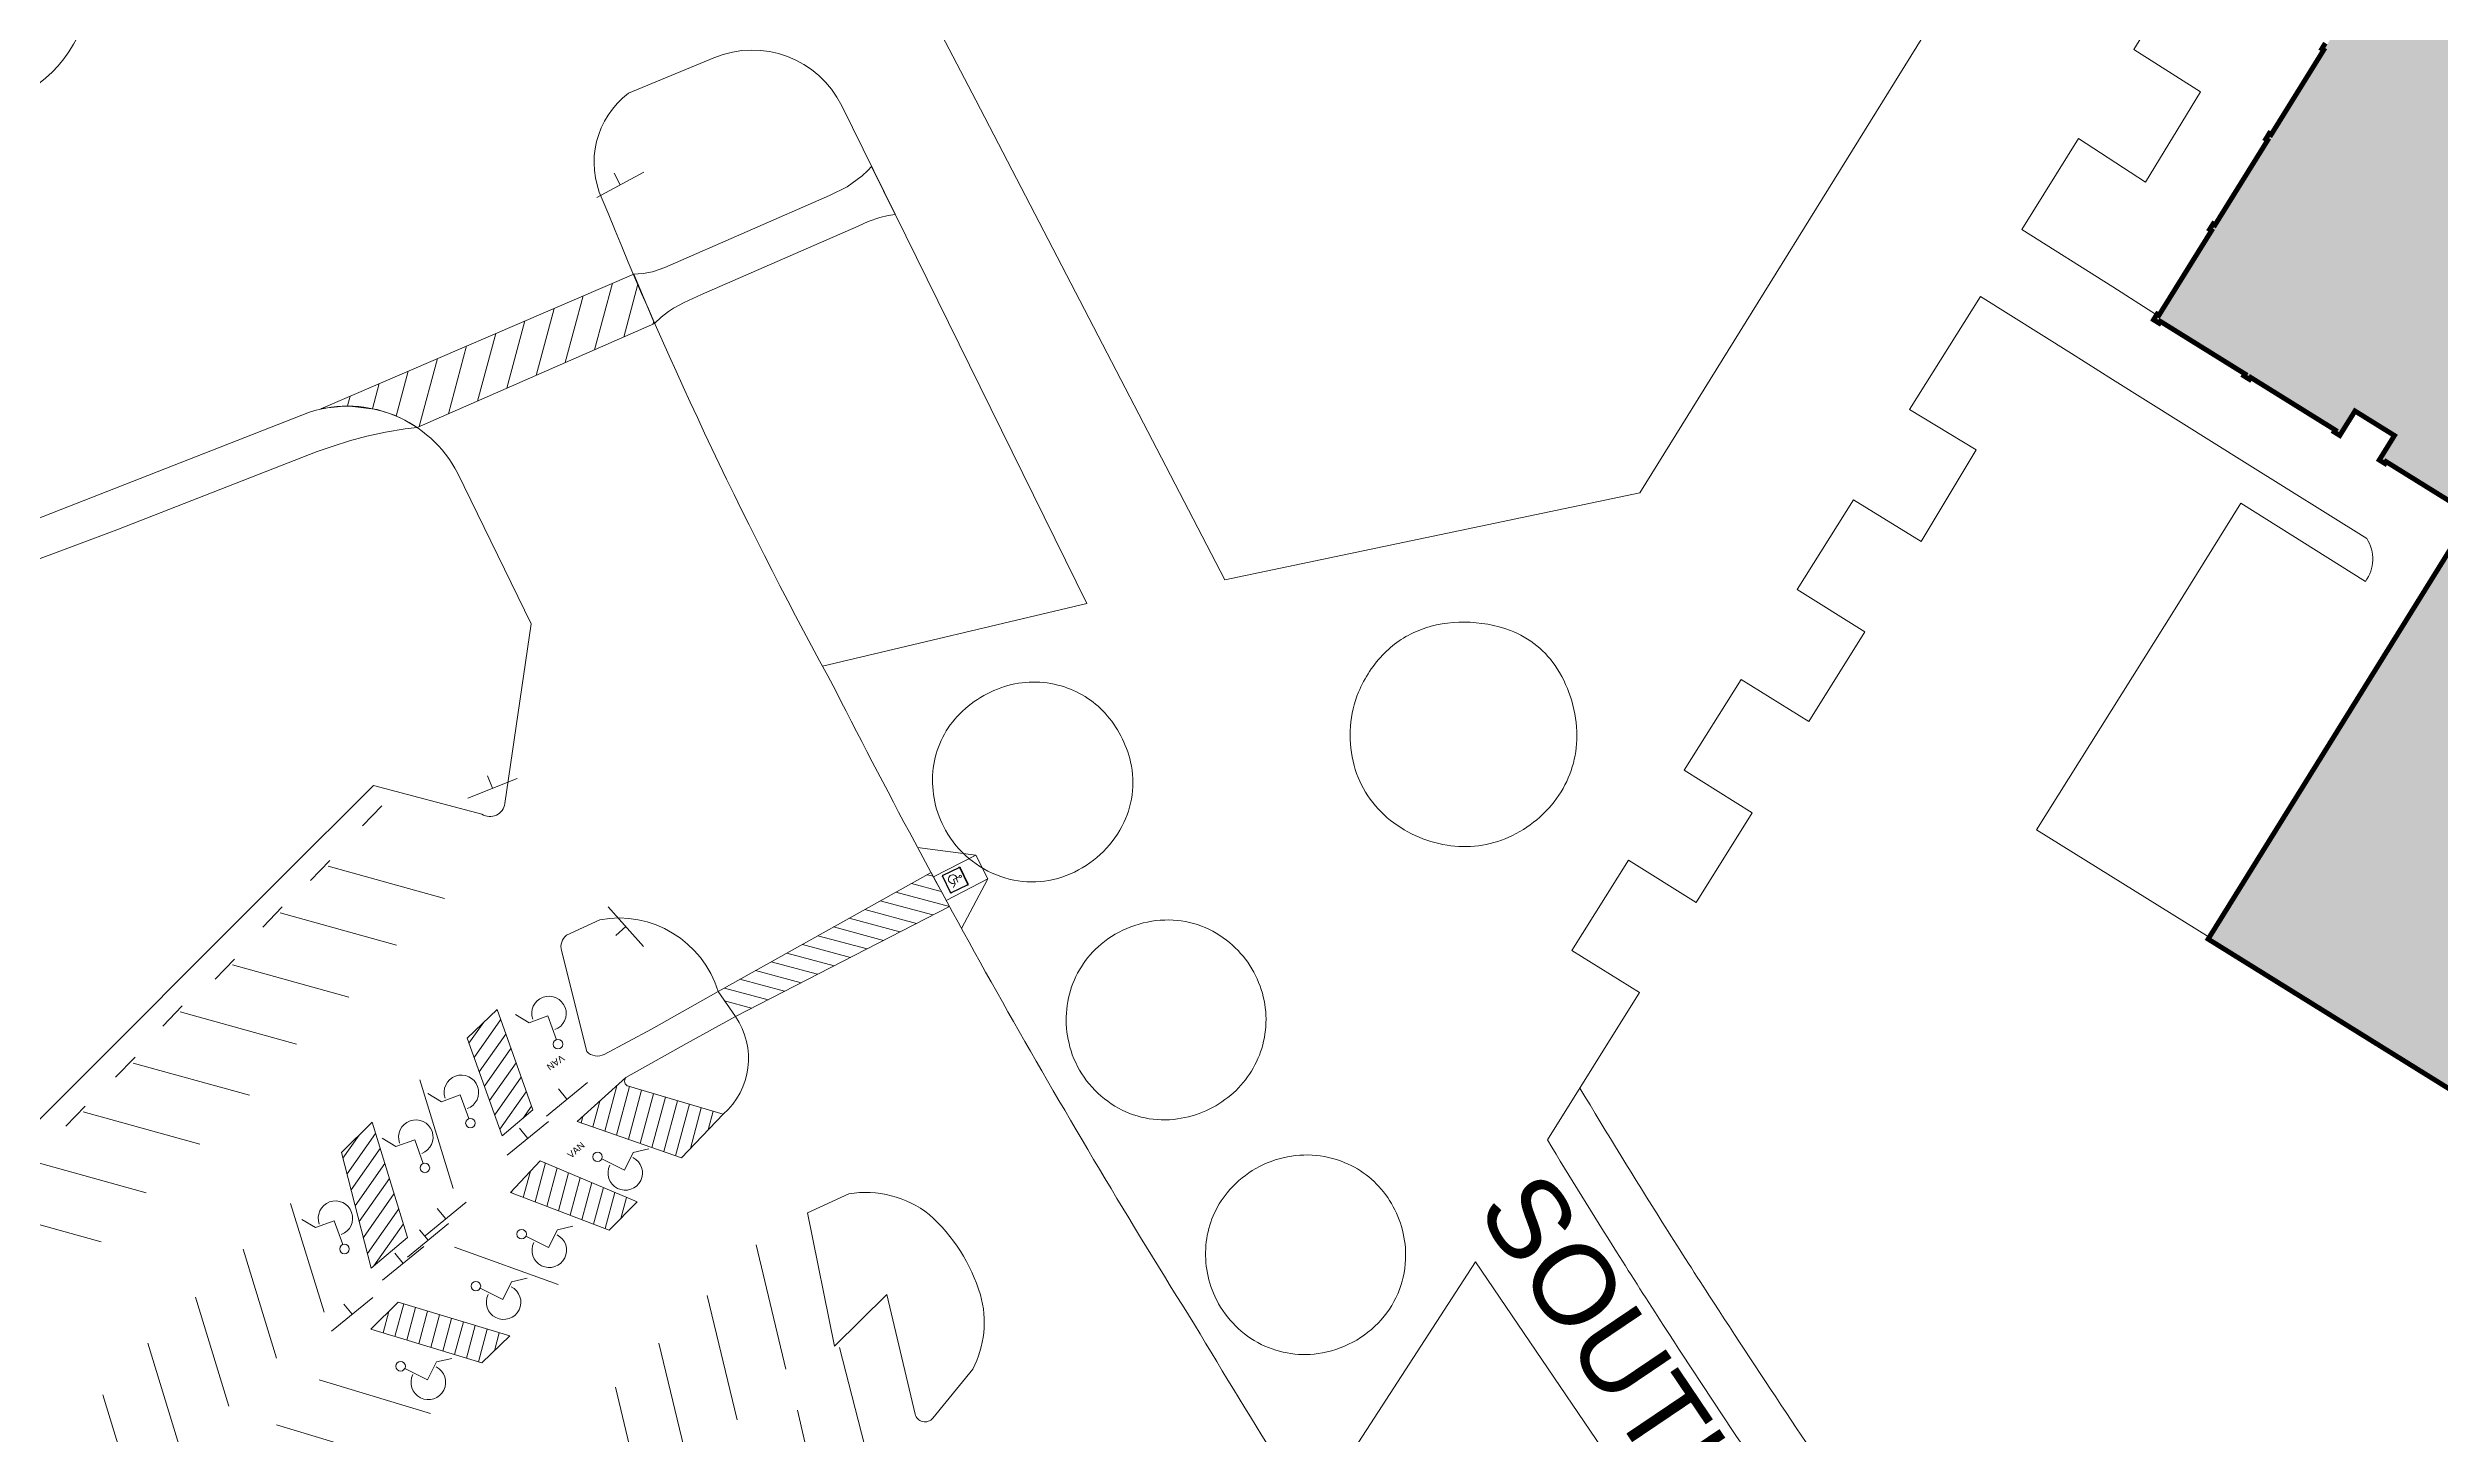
# Model space of a CAD drawing. Header units: feet. Extents: x 6763715 to 6770513, y 1886699 to 1891873.
# Drawn here: x 6764845.2 to 6765205.3, y 1889253.4 to 1889462 of the extents above; entities that cross this region are included whole.
import ezdxf

# ---------------------------------------------------------------- set-up
doc = ezdxf.new("R2010")
doc.units = ezdxf.units.FT
doc.header["$LTSCALE"] = 48
doc.header["$MEASUREMENT"] = 0
doc.linetypes.add('PHANTOM2', pattern=[1.25, 0.625, -0.125, 0.125, -0.125, 0.125, -0.125])
doc.layers.get('0').update_dxf_attribs({"lineweight": 0})
doc.layers.add('C-BLDG', color=7, linetype='Continuous')
doc.layers.add('C-ROAD-IDEN', color=7, linetype='Continuous')
for name, color, linetype, lineweight in [('C-BLDG-HTCH', 253, 'Continuous', 0), ('C-PKNG-STRP', 3, 'Continuous', 0), ('C-PROP', 7, 'PHANTOM2', 0), ('C-ROAD', 5, 'Continuous', 0), ('Crosswalk_Stripping', 3, 'Continuous', 0), ('Handicap signs', 5, 'Continuous', 0), ('L-SITE-WALK', 6, 'Continuous', 0)]:
    doc.layers.add(name, color=color, linetype=linetype, lineweight=lineweight)
doc.styles.add('Campus_Base_Map_NEW$0$Site Plan$0$ARIAL3', font='arial.ttf', dxfattribs={"height": 100})
doc.styles.get("Standard").update_dxf_attribs({"font": 'arial.ttf'})
pattern_1 = [(75, (-9e-11, 0), (-1.8111109243, 0.48528570957), [])]
pattern_2 = [(55, (-9e-11, 0), (-1.53591008304, 1.07545581816), [])]

# ---------------------------------------------------------------- blocks, each defined once
blk = doc.blocks.new('Campus_Base_Map_NEW$0$S1')
for points in [[(-0.0833, 0), (0.0833, 0)], [(0, 0), (0, -0.0417)]]:
    blk.add_lwpolyline(points)
blk = doc.blocks.new('Campus_Base_Map_NEW$0$HANDI')
at = {"layer": 'Handicap signs', "lineweight": 0}
for p, q in [((0, 0.0791), (0, 0)), ((0, 0), (0.0625, 0)), ((0.0625, 0), (0.0941, -0.0386))]:
    blk.add_line(p, q, dxfattribs=at)
blk.add_circle((0, 0.0941), 0.015, dxfattribs=at)
blk.add_arc((-0.0062, -0.0062), 0.0541, 90, 0, dxfattribs=at)
blk = doc.blocks.new('Campus_Base_Map_NEW$0$Site Plan$0$HANDI')
for p, q in [((0, 0.079), (0, 0)), ((0, 0), (0.062, 0)), ((0.062, 0), (0.094, -0.039))]:
    blk.add_line(p, q)
blk.add_circle((0, 0.094), 0.015)
blk.add_arc((-0.006, -0.006), 0.0541, 90, 0)
blk = doc.blocks.new('Campus_Base_Map_NEW$0$handicap')
at = {"layer": 'C-PKNG-STRP'}
blk.add_line((563729.991, 157499.5), (563730.041, 157499.478), dxfattribs=at)
for points in [[(563729.849, 157499.398), (563730.056, 157499.316, 0.414214), (563730.074, 157499.324), (563730.156, 157499.53, 0.414214), (563730.148, 157499.548), (563729.942, 157499.63, 0.414214), (563729.924, 157499.622), (563729.842, 157499.416, 0.414214)], [(563729.852, 157499.404), (563730.059, 157499.322, 0.414214), (563730.068, 157499.326), (563730.149, 157499.533, 0.414214), (563730.146, 157499.542), (563729.939, 157499.624, 0.414214), (563729.93, 157499.62), (563729.848, 157499.413, 0.414214)]]:
    blk.add_lwpolyline(points, format="xyb", close=True, dxfattribs=at)
at = {"layer": 'C-PKNG-STRP', "rotation": 335.9749199039166}
blk.add_blockref('Campus_Base_Map_NEW$0$Site Plan$0$HANDI', (563729.975, 157499.464), dxfattribs=at)

msp = doc.modelspace()

# ---------------------------------------------------------------- hatches: boundary and pattern name
at = {"layer": 'C-BLDG-HTCH'}
msp.add_hatch(color=256, dxfattribs=at).paths.add_polyline_path([(6765192.5, 1889407.36), (6765190.21, 1889403.68), (6765189.36, 1889404.21), (6765189.54, 1889404.49), (6765176.8, 1889412.41), (6765176.62, 1889412.12), (6765175.77, 1889412.65), (6765175.95, 1889412.93), (6765163.2, 1889420.85), (6765163.03, 1889420.57), (6765162.18, 1889421.09), (6765162.71, 1889421.94), (6765162.99, 1889421.77), (6765170.91, 1889434.51), (6765170.62, 1889434.69), (6765171.15, 1889435.53), (6765171.43, 1889435.36), (6765179.35, 1889448.1), (6765179.07, 1889448.28), (6765179.59, 1889449.13), (6765179.88, 1889448.95), (6765187.79, 1889461.69), (6765187.51, 1889461.87), (6765188.04, 1889462.72), (6765188.32, 1889462.54), (6765196.24, 1889475.28), (6765195.95, 1889475.46), (6765196.48, 1889476.31), (6765196.76, 1889476.13), (6765204.68, 1889488.87), (6765204.4, 1889489.05), (6765204.92, 1889489.9), (6765205.21, 1889489.72), (6765213.12, 1889502.46), (6765212.84, 1889502.64), (6765213.37, 1889503.49), (6765213.65, 1889503.31), (6765221.57, 1889516.05), (6765221.28, 1889516.23), (6765221.81, 1889517.08), (6765222.1, 1889516.9), (6765230.01, 1889529.64), (6765229.73, 1889529.82), (6765230.26, 1889530.67), (6765230.54, 1889530.49), (6765238.45, 1889543.23), (6765238.17, 1889543.41), (6765238.7, 1889544.26), (6765239.55, 1889543.73), (6765239.37, 1889543.45), (6765252.11, 1889535.53), (6765252.29, 1889535.82), (6765253.14, 1889535.29), (6765252.96, 1889535.01), (6765265.7, 1889527.09), (6765265.88, 1889527.37), (6765266.73, 1889526.85), (6765264.62, 1889523.45), (6765270.56, 1889519.75), (6765272.68, 1889523.15), (6765273.53, 1889522.62), (6765273.35, 1889522.34), (6765286.09, 1889514.42), (6765286.27, 1889514.71), (6765287.12, 1889514.18), (6765286.94, 1889513.9), (6765299.82, 1889505.89), (6765300, 1889506.18), (6765300.85, 1889505.65), (6765271.25, 1889458.01), (6765277.41, 1889454.18), (6765281.5, 1889460.77), (6765288.08, 1889456.68), (6765288.26, 1889456.96), (6765289.11, 1889456.43), (6765288.93, 1889456.15), (6765301.67, 1889448.23), (6765301.85, 1889448.52), (6765302.7, 1889447.99), (6765302.52, 1889447.71), (6765315.26, 1889439.79), (6765315.44, 1889440.07), (6765316.29, 1889439.55), (6765316.11, 1889439.26), (6765328.85, 1889431.35), (6765329.03, 1889431.63), (6765329.88, 1889431.1), (6765329.35, 1889430.25), (6765329.07, 1889430.43), (6765321.15, 1889417.69), (6765321.44, 1889417.51), (6765320.91, 1889416.66), (6765320.63, 1889416.84), (6765312.71, 1889404.1), (6765312.99, 1889403.92), (6765312.47, 1889403.07), (6765312.18, 1889403.25), (6765304.27, 1889390.51), (6765304.55, 1889390.33), (6765304.02, 1889389.48), (6765303.74, 1889389.66), (6765295.82, 1889376.92), (6765296.11, 1889376.74), (6765295.58, 1889375.89), (6765295.29, 1889376.07), (6765287.38, 1889363.32), (6765287.66, 1889363.15), (6765287.13, 1889362.3), (6765286.85, 1889362.48), (6765278.94, 1889349.73), (6765279.22, 1889349.56), (6765278.69, 1889348.71), (6765278.41, 1889348.88), (6765238.92, 1889285.32), (6765170.4, 1889327.89), (6765207.69, 1889387.91), (6765234.94, 1889370.98), (6765229.4, 1889362.07), (6765235.35, 1889358.37), (6765243.26, 1889371.11), (6765238.09, 1889374.32), (6765237.92, 1889374.04), (6765237.07, 1889374.57), (6765237.25, 1889374.85), (6765224.5, 1889382.77), (6765224.33, 1889382.48), (6765223.48, 1889383.01), (6765223.65, 1889383.29), (6765210.77, 1889391.3), (6765210.6, 1889391.01), (6765209.75, 1889391.54), (6765209.92, 1889391.83), (6765197.18, 1889399.74), (6765197.01, 1889399.46), (6765196.16, 1889399.99), (6765198.44, 1889403.67)])
at = {"layer": 'C-PKNG-STRP'}
h = msp.add_hatch(dxfattribs=at)
h.set_pattern_fill('ANSI31', color=256, scale=30, angle=30)
h.set_pattern_definition([(75, (-0.0367, 0.057), (-3.6222218486, 0.9705714191), [])])
edge = h.paths.add_edge_path()
edge.add_line((6764886.37, 1889407.73), (6764890.27, 1889408.14))
edge.add_line((6764890.27, 1889408.14), (6764894.77, 1889407.59))
edge.add_line((6764894.77, 1889407.59), (6764897.38, 1889406.74))
edge.add_line((6764897.38, 1889406.74), (6764898.98, 1889405.99))
edge.add_line((6764898.98, 1889405.99), (6764900.83, 1889404.88))
edge.add_line((6764900.83, 1889404.88), (6764936.55, 1889420.53))
edge.add_line((6764936.55, 1889420.53), (6764933.41, 1889427.96))
edge.add_line((6764933.41, 1889427.96), (6764886.29, 1889407.71))
at = {"layer": 'Crosswalk_Stripping'}
h = msp.add_hatch(dxfattribs=at)
h.set_pattern_fill('ANSI31', color=256, scale=15, angle=120, style=0)
h.set_pattern_definition([(165, (-9e-11, 0), (-0.48528570957, -1.8111109243), [])])
h.paths.add_polyline_path([(6764946.11, 1889320), (6764978.16, 1889337.91), (6764980.94, 1889332.8), (6764948.71, 1889316.23)])
h = msp.add_hatch(dxfattribs=at)
h.set_pattern_fill('ANSI31', color=256, scale=15, angle=10, style=0)
h.set_pattern_definition(pattern_2)
h.paths.add_polyline_path([(6764912.83, 1889317.3), (6764908.33, 1889313), (6764913.63, 1889298.29), (6764918.22, 1889302.17)])
h = msp.add_hatch(dxfattribs=at)
h.set_pattern_fill('ANSI31', color=256, scale=15, angle=30, style=0)
h.set_pattern_definition(pattern_1)
h.paths.add_polyline_path([(6764946.87, 1889301.53), (6764932.61, 1889305.74, -0.549684), (6764932.24, 1889307.05), (6764924.92, 1889300.43), (6764940.6, 1889294.98)])
h = msp.add_hatch(dxfattribs=at)
h.set_pattern_fill('ANSI31', color=256, scale=15, angle=10, style=0)
h.set_pattern_definition(pattern_2)
h.paths.add_polyline_path([(6764894.02, 1889300.33), (6764889.42, 1889295.77), (6764893.91, 1889278.37), (6764899.37, 1889282.98)])
h = msp.add_hatch(dxfattribs=at)
h.set_pattern_fill('ANSI31', color=256, scale=15, angle=30, style=0)
h.set_pattern_definition([(75, (-444.9881, 526.6465), (-1.8111109243, 0.48528570957), [])])
h.paths.add_polyline_path([(6764919.34, 1889294.54), (6764914.84, 1889289.75), (6764929.71, 1889284.09), (6764933.95, 1889288.33)])
h = msp.add_hatch(dxfattribs=at)
h.set_pattern_fill('ANSI31', color=256, scale=15, angle=30, style=0)
h.set_pattern_definition(pattern_1)
h.paths.add_polyline_path([(6764897.97, 1889273.23), (6764893.82, 1889269.17), (6764910.53, 1889264.12), (6764914.75, 1889268.16)])

# ---------------------------------------------------------------- linework, layer by layer
at = {"layer": 'C-BLDG', "const_width": 0.75}
for points in [[(6765209.92, 1889391.83), (6765197.18, 1889399.74), (6765197.01, 1889399.46), (6765196.16, 1889399.99), (6765198.44, 1889403.67), (6765192.5, 1889407.36), (6765190.21, 1889403.68), (6765189.36, 1889404.21), (6765189.54, 1889404.49), (6765176.8, 1889412.41), (6765176.62, 1889412.12), (6765175.77, 1889412.65), (6765175.95, 1889412.93), (6765163.2, 1889420.85), (6765163.03, 1889420.57), (6765162.18, 1889421.09), (6765162.71, 1889421.94), (6765162.99, 1889421.77), (6765170.91, 1889434.51), (6765170.62, 1889434.69), (6765171.15, 1889435.53), (6765171.43, 1889435.36), (6765179.35, 1889448.1), (6765179.07, 1889448.28), (6765179.59, 1889449.13), (6765179.88, 1889448.95), (6765187.79, 1889461.69), (6765187.51, 1889461.87), (6765188.04, 1889462.72)], [(6765238.92, 1889285.32), (6765170.4, 1889327.89), (6765207.69, 1889387.91)]]:
    msp.add_lwpolyline(points, dxfattribs=at)
at = {"layer": 'C-PKNG-STRP'}
for p, q in [((6764932.24, 1889307.05), (6764924.92, 1889300.43)), ((6764940.6, 1889294.98), (6764946.87, 1889301.53)), ((6764893.82, 1889269.17), (6764897.97, 1889273.23)), ((6764910.53, 1889264.12), (6764914.75, 1889268.16))]:
    msp.add_line(p, q, dxfattribs=at)
for points in [[(6764886.37, 1889407.73), (6764890.27, 1889408.14), (6764894.77, 1889407.59), (6764897.38, 1889406.74), (6764898.98, 1889405.99), (6764900.83, 1889404.88), (6764936.55, 1889420.53), (6764933.41, 1889427.96), (6764886.29, 1889407.71)], [(6764892.59, 1889344.93), (6764895.51, 1889347.96)], [(6764884.76, 1889336.69), (6764887.69, 1889339.72)], [(6764887.4, 1889338.84), (6764904.91, 1889333.98)], [(6764877.57, 1889329.69), (6764880.5, 1889332.72)], [(6764880.21, 1889331.84), (6764897.72, 1889326.98)], [(6764870.4, 1889321.85), (6764873.32, 1889324.88)], [(6764873.03, 1889324), (6764890.55, 1889319.14)], [(6764862.51, 1889314.79), (6764865.43, 1889317.82)], [(6764865.14, 1889316.94), (6764882.66, 1889312.08)], [(6764908.33, 1889313), (6764912.83, 1889317.3), (6764918.22, 1889302.17), (6764913.63, 1889298.29), (6764908.33, 1889313)], [(6764855.42, 1889307.09), (6764858.34, 1889310.12)], [(6764858.05, 1889309.24), (6764875.57, 1889304.38)], [(6764906.25, 1889290.33), (6764901.23, 1889306.7)], [(6764847.93, 1889299.73), (6764850.85, 1889302.76)], [(6764850.56, 1889301.88), (6764868.08, 1889297.02)], [(6764889.42, 1889295.77), (6764894.02, 1889300.33), (6764899.37, 1889282.98), (6764893.91, 1889278.37), (6764889.42, 1889295.77)], [(6764924.92, 1889300.43), (6764940.6, 1889294.98)], [(6764842.5, 1889294.55), (6764860.02, 1889289.7)], [(6764919.34, 1889294.54), (6764933.95, 1889288.33), (6764929.71, 1889284.09), (6764914.84, 1889289.75), (6764919.34, 1889294.54)], [(6764835.71, 1889287.21), (6764853.23, 1889282.35)], [(6764886.79, 1889271.73), (6764881.77, 1889288.11)], [(6764879.64, 1889264.82), (6764874.62, 1889281.2)], [(6764906.45, 1889281.53), (6764922.06, 1889275.92)], [(6764956.31, 1889263.16), (6764951.82, 1889281.87)], [(6764872.46, 1889257.6), (6764867.44, 1889273.98)], [(6764897.97, 1889273.23), (6764914.75, 1889268.16)], [(6764948.96, 1889255.54), (6764944.47, 1889274.25)], [(6764893.82, 1889269.17), (6764910.53, 1889264.12)], [(6764865.31, 1889250.68), (6764860.29, 1889267.06)], [(6764941.69, 1889248.36), (6764937.19, 1889267.07)], [(6764964.4, 1889266.41), (6764969.53, 1889246.31)], [(6764858.53, 1889242.9), (6764853.51, 1889259.28)], [(6764886.06, 1889261.57), (6764902.84, 1889256.5)], [(6764935.15, 1889241.76), (6764930.65, 1889260.47)], [(6764879.65, 1889254.77), (6764896.08, 1889249.81)], [(6764962.07, 1889239.52), (6764958.04, 1889256.97)]]:
    msp.add_lwpolyline(points, dxfattribs=at)
msp.add_lwpolyline([(6764946.11, 1889320), (6764978.16, 1889337.91), (6764980.94, 1889332.8), (6764948.71, 1889316.23)], close=True, dxfattribs=at)
at = {"layer": 'C-PROP', "ltscale": 0.02, "const_width": 6, "elevation": -178.8}
msp.add_lwpolyline([(6769012.67, 1888295.37, 0.136105), (6767938.83, 1887977.76, -0.282387), (6765535.01, 1887963.21), (6765125.2, 1887960.53), (6765008.26, 1888061.18), (6763829.05, 1890965.33), (6763828.78, 1890985.96), (6763983.43, 1891051.43), (6764153.83, 1890819.55), (6764199.85, 1890842), (6764151.8, 1891122.84, -0.016472), (6764351.86, 1891197.56, -0.000343), (6765614.04, 1891619.04, -0.151573), (6766084.72, 1891639.02, -0.00004), (6767109.8, 1891365.37), (6767424.22, 1891242.17)], format="xyb", dxfattribs=at)
at = {"layer": 'C-ROAD', "lineweight": 0}
for p, q in [((6764945.49, 1889460.53), (6764932.63, 1889455.17)), ((6765060.13, 1889279.32), (6765039.58, 1889247.64))]:
    msp.add_line(p, q, dxfattribs=at)
at = {"layer": 'C-ROAD'}
for points in [[(6764848.13, 1889500.79), (6764851.49, 1889474.14, -0.288735), (6764842.66, 1889455.85), (6764742.92, 1889415.15, -0.317984), (6764733.12, 1889417.43, 0.100619), (6764722.76, 1889430.86), (6764726.02, 1889434.51), (6764728.57, 1889434.3), (6764729.69, 1889435.45), (6764729.64, 1889438.21), (6764749.7, 1889467.69), (6764833.09, 1889501.84), (6764838.21, 1889521.86, -0.694277), (6764845.07, 1889522.59)], [(6764666.88, 1889213.53), (6764729.97, 1889239.04, 0.220486), (6764777.2, 1889285.03, 0.153751), (6764779.22, 1889333.85, 0.032814), (6764770.68, 1889356.43), (6764767.42, 1889364.91, -0.547507), (6764778.76, 1889379.87, -0.041224), (6764797.69, 1889378.98, 0.138365), (6764817.8, 1889381.05), (6764884.61, 1889407.2, -0.364814), (6764906.89, 1889398.04), (6764917.97, 1889375.34), (6764914.03, 1889348.29, -0.543625), (6764910.56, 1889346.69), (6764894.23, 1889351), (6764880.35, 1889337.15), (6764808.77, 1889265.58), (6764749.26, 1889206.23), (6764677.87, 1889134.68), (6764682.75, 1889116.06), (6764678.68, 1889113.54, -0.408311), (6764656.15, 1889121.94), (6764641.36, 1889160.87, -0.361019)], [(6764936.09, 1889314.35), (6764928.98, 1889310.54, -0.339553), (6764926.34, 1889310.98), (6764922.53, 1889326.15, -0.285437), (6764923.27, 1889328.48), (6764928.31, 1889330.81, -0.380605), (6764946.11, 1889320)], [(6764941.34, 1889312.2), (6764948.71, 1889316.23, -0.382601), (6764946.87, 1889301.53), (6764932.61, 1889305.74, -0.549684), (6764932.24, 1889307.05)], [(6764971.53, 1889274.38), (6764963.61, 1889266.62), (6764959.57, 1889286.69), (6764965.79, 1889289.56, -0.208885), (6764977.88, 1889286.45, -0.138583), (6764985.59, 1889274.36, -0.193612), (6764984.43, 1889263.17), (6764978.43, 1889255.8, -0.620892), (6764975.75, 1889256.41)]]:
    msp.add_lwpolyline(points, format="xyb", close=True, dxfattribs=at)
at = {"layer": 'C-ROAD', "lineweight": 0}
for centre, radius, start, end in [((6764940.5, 1889444.75), 13.06, 127.0762, 204.9554), ((6765576.82, 1889701.89), 699.34, 202.05881, 208.7752), ((6766050.25, 1889917.38), 1218.68, 206.94044, 212.09345), ((6765934.05, 1889814.58), 1065.91, 210.73055, 216.32911)]:
    msp.add_arc(centre, radius, start, end, dxfattribs=at)
at = {"layer": 'L-SITE-WALK', "lineweight": 0}
for p, q in [((6765084.83, 1889395.07), (6765140.64, 1889484.89)), ((6764970.57, 1889481.55), (6764984.9, 1889454.13)), ((6765159.22, 1889461.75), (6765167.69, 1889475.52)), ((6765169.23, 1889455.4), (6765159.22, 1889461.75)), ((6765001.61, 1889378.4), (6764964.72, 1889453.31)), ((6764984.9, 1889454.13), (6765022.39, 1889381.96)), ((6765160.99, 1889441.8), (6765169.23, 1889455.4)), ((6765142.37, 1889434.66), (6765150.86, 1889448.37)), ((6765150.86, 1889448.37), (6765160.99, 1889441.8)), ((6765156.04, 1889426.05), (6765142.37, 1889434.66)), ((6765136.12, 1889424.61), (6765125.44, 1889407.58)), ((6765149.84, 1889416), (6765136.12, 1889424.61)), ((6765162.64, 1889421.83), (6765156.04, 1889426.05)), ((6765156, 1889412.1), (6765149.84, 1889416)), ((6765176.26, 1889399.39), (6765156, 1889412.1)), ((6765125.44, 1889407.58), (6765135.48, 1889401.52)), ((6765135.48, 1889401.52), (6765127.18, 1889387.71)), ((6765194.26, 1889388.17), (6765176.26, 1889399.39)), ((6765022.39, 1889381.96), (6765084.83, 1889395.07)), ((6765116.99, 1889393.99), (6765108.53, 1889380.49)), ((6765127.18, 1889387.71), (6765116.99, 1889393.99)), ((6765165.41, 1889377.61), (6765175.32, 1889393.49)), ((6765175.32, 1889393.49), (6765194.06, 1889381.71)), ((6764961.8, 1889368.97), (6765001.61, 1889378.4)), ((6765108.53, 1889380.49), (6765118.7, 1889374.15)), ((6765144.55, 1889344.34), (6765165.41, 1889377.61)), ((6765118.7, 1889374.15), (6765110.28, 1889360.63)), ((6765100.12, 1889366.96), (6765091.55, 1889353.29)), ((6765110.28, 1889360.63), (6765100.12, 1889366.96)), ((6765091.55, 1889353.29), (6765101.74, 1889346.91)), ((6765101.74, 1889346.91), (6765093.35, 1889333.38)), ((6764984.88, 1889340.54), (6764976.12, 1889341.69)), ((6765170.57, 1889328.17), (6765144.55, 1889344.34)), ((6764984.88, 1889340.54), (6764978.51, 1889337.26)), ((6765083.14, 1889339.78), (6765074.6, 1889326.19)), ((6765093.35, 1889333.38), (6765083.14, 1889339.78)), ((6764986.72, 1889336.95), (6764980.44, 1889333.72)), ((6764986.72, 1889336.95), (6764982.75, 1889329.5)), ((6765074.6, 1889326.19), (6765084.82, 1889319.85)), ((6765084.82, 1889319.85), (6765070.96, 1889297.66)), ((6765060.13, 1889279.32), (6765039.58, 1889247.64)), ((6765135.76, 1889167.95), (6765060.13, 1889279.32))]:
    msp.add_line(p, q, dxfattribs=at)
msp.add_lwpolyline([(6764933.34, 1889427.96), (6764934.81, 1889428.05), (6764936.24, 1889428.32), (6764938.08, 1889428.94), (6764962.86, 1889439.81), (6764965.54, 1889441.08), (6764967.8, 1889442.75), (6764968.64, 1889443.55), (6764969.21, 1889444.18), (6764972.78, 1889436.92), (6764971.73, 1889436.77), (6764970.47, 1889436.49), (6764968.7, 1889435.9), (6764967.18, 1889435.2), (6764943.63, 1889424.87), (6764941, 1889423.71), (6764939.4, 1889422.85), (6764938.62, 1889422.34), (6764937.56, 1889421.5), (6764936.55, 1889420.53), (6764933.42, 1889427.96)], close=True, dxfattribs=at)
for points in [[(6764900.79, 1889404.88), (6764899.02, 1889404.66), (6764896.03, 1889404.16), (6764893.25, 1889403.56), (6764890.64, 1889402.85), (6764888.17, 1889402.06), (6764885.74, 1889401.26), (6764855.59, 1889389.47), (6764793.6, 1889366.29), (6764787.85, 1889364.38), (6764779.73, 1889362), (6764776.64, 1889361.25), (6764773.83, 1889360.29), (6764771.81, 1889359.45), (6764769.88, 1889358.52)], [(6764986.72, 1889336.95), (6764984.88, 1889340.54)]]:
    msp.add_lwpolyline(points, dxfattribs=at)
at = {"layer": 'L-SITE-WALK'}
for points in [[(6765042.51, 1889365.05, 0.154151), (6765041.69, 1889354.64, 0.161378), (6765046.84, 1889346.16, 0.137186), (6765055.83, 1889342.01, 0.145152), (6765065.13, 1889343.22, 0.141583), (6765072.67, 1889349.55, 0.150027), (6765075.37, 1889358.47, 0.140592), (6765072.42, 1889368.58, 0.163971), (6765065.36, 1889374.32, 0.087375), (6765058.44, 1889375.6, 0.092061), (6765051.85, 1889374.44, 0.108138), (6765046.42, 1889370.93, 0.096578), (6765042.51, 1889365.05)], [(6764980.34, 1889344.28, 0.182359), (6764988.65, 1889337.3, 0.189384), (6764999.13, 1889337.7, 0.167825), (6765006.9, 1889344.85, 0.18213), (6765008.19, 1889354.54, 0.128761), (6765004.35, 1889361.88, 0.137797), (6764997.76, 1889365.98, 0.147822), (6764989.22, 1889365.9, 0.140675), (6764981.74, 1889360.97, 0.157003), (6764978.44, 1889353.09, 0.150318), (6764980.34, 1889344.28)], [(6764999.43, 1889310.48, 0.16754), (6765005.83, 1889302.76, 0.174454), (6765015.28, 1889300.83, 0.139086), (6765023.28, 1889304.41, 0.144901), (6765027.93, 1889311.42, 0.153952), (6765027.87, 1889320.28, 0.149904), (6765022.66, 1889327.72, 0.175627), (6765013.33, 1889330.76, 0.167657), (6765003.75, 1889327.11, 0.156037), (6764999, 1889319.61, 0.152242), (6764999.43, 1889310.54)], [(6765075.83, 1889305.47, 0.005707), (6765088.23, 1889285.28, 0.002531), (6765095.26, 1889274.28, 0.003029), (6765107.64, 1889255.47, 0.002777), (6765119.64, 1889237.71, 0.003575), (6765131.83, 1889220.07, 0.004038), (6765144.3, 1889202.6, 0.003477), (6765155.25, 1889187.71), (6765162.46, 1889178.32), (6765163.05, 1889177.55)], [(6765020.89, 1889274.08, 0.158738), (6765027.34, 1889267.17, 0.162795), (6765036.42, 1889265.51, 0.17753), (6765045.94, 1889270.61, 0.185132), (6765049.6, 1889280.33, 0.140543), (6765047.19, 1889288.56, 0.145343), (6765040.94, 1889294.03, 0.167188), (6765031.18, 1889294.99, 0.16438), (6765022.73, 1889289.71, 0.142845), (6765019.59, 1889282.34, 0.137923), (6765020.88, 1889274.14)]]:
    msp.add_lwpolyline(points, format="xyb", dxfattribs=at)
at = {"layer": 'L-SITE-WALK', "lineweight": 0}
for centre, radius, start, end in [((6764951.26, 1889446.68), 15, 26.2173, 112.6217), ((6765189.54, 1889385.08), 5.64, 323.2337, 33.1942), ((6765966.44, 1889838.32), 1046.04, 211.12223, 212.20647), ((6766178.24, 1889973.6), 1297.35, 212.27622, 212.85687), ((6766653.91, 1890286.73), 1866.82, 213.00931, 213.70384)]:
    msp.add_arc(centre, radius, start, end, dxfattribs=at)

# ---------------------------------------------------------------- block references
at = {"layer": 'C-PKNG-STRP'}
for name, p, xscale, yscale, zscale, rotation in [('Campus_Base_Map_NEW$0$S1', (6764931.39, 1889441.4), 47.99999999999999, 47.99999999999999, 47.99999999999999, 208.1850710931866), ('Campus_Base_Map_NEW$0$S1', (6764912.15, 1889350.58), 48, 48, 48, 201.572179415271), ('Campus_Base_Map_NEW$0$handicap', (513507.28, 5091386.11), 11.99999999999999, 11.99999999999999, 11.99999999999999, 317.2684223150004), ('Campus_Base_Map_NEW$0$S1', (6764932.23, 1889329.78), 47.99999999999999, 47.99999999999999, 47.99999999999999, 311.7269808639097), ('Campus_Base_Map_NEW$0$S1', (6764923.36, 1889303.78), 47.99999999999996, 47.99999999999996, 47.99999999999996, 219.220190180984), ('Campus_Base_Map_NEW$0$S1', (6764917.46, 1889297.9), 48.00000000000001, 48.00000000000001, 48.00000000000001, 219.2201901856201), ('Campus_Base_Map_NEW$0$S1', (6764905.11, 1889285.77), 48.00000000000023, 48.00000000000023, 48.00000000000023, 219.2201901835076), ('Campus_Base_Map_NEW$0$S1', (6764902.45, 1889282.57), 47.99999999999995, 47.99999999999995, 47.99999999999995, 219.2201901849552), ('Campus_Base_Map_NEW$0$S1', (6764898.7, 1889279.08), 47.99999999999995, 47.99999999999995, 47.99999999999995, 219.220190185297), ('Campus_Base_Map_NEW$0$S1', (6764891.04, 1889271.42), 47.99999999999989, 47.99999999999989, 47.99999999999989, 219.2201901853752)]:
    msp.add_blockref(name, p, dxfattribs=dict(at, xscale=xscale, yscale=yscale, zscale=zscale, rotation=rotation))
at = {"layer": 'Handicap signs'}
for p, xscale, yscale, zscale, rotation in [((6764920.47, 1889316.32), 47.9999999999995, 47.9999999999995, 47.9999999999995, 199.9005674348684), ((6764907.29, 1889304.44), 47.99999999999948, 47.99999999999948, 47.99999999999948, 199.9005674348684), ((6764900.44, 1889297.7), 47.99999999999948, 47.99999999999948, 47.99999999999948, 199.9005674348684), ((6764932, 1889293.1), 47.99999999890505, 47.99999999890505, 47.99999999890505, 63.40853201755317), ((6764888.33, 1889285.5), 47.99999999999948, 47.99999999999948, 47.99999999999948, 199.9005674348684), ((6764920.57, 1889281.46), 47.99999999890505, 47.99999999890505, 47.99999999890505, 63.40853201755317), ((6764913.69, 1889273.64), 47.99999999890505, 47.99999999890505, 47.99999999890505, 63.40853201755317), ((6764902.36, 1889261.58), 47.99999999890505, 47.99999999890505, 47.99999999890505, 63.40853201755317)]:
    msp.add_blockref('Campus_Base_Map_NEW$0$HANDI', p, dxfattribs=dict(at, xscale=xscale, yscale=yscale, zscale=zscale, rotation=rotation))

# ---------------------------------------------------------------- texts
at = {"layer": 'C-ROAD-IDEN'}
msp.add_text('SOUTH CAMPUS CIRCLE', height=12, rotation=304, dxfattribs=at).set_placement((6765060.09, 1889287.18, -1523))
at = {"layer": 'Handicap signs', "char_height": 1, "width": 6.9186, "attachment_point": 5, "style": 'Campus_Base_Map_NEW$0$Site Plan$0$ARIAL3'}
for insert, rotation in [((6764921.66, 1889309.29), 215.2541), ((6764924.72, 1889296.14), 41.5255)]:
    msp.add_mtext('VAN', dxfattribs=dict(at, insert=insert, rotation=rotation))

doc.saveas('drawing.dxf')
